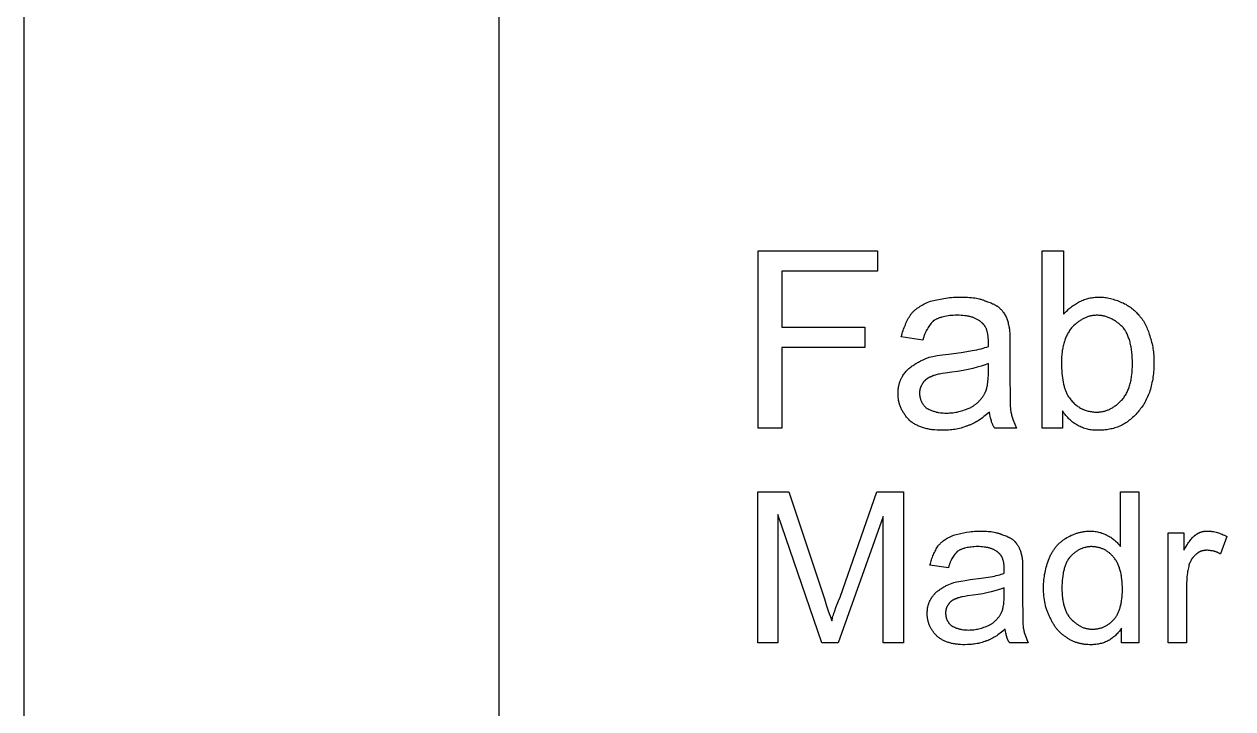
# Model space of a CAD drawing. Header units: millimetres. Extents: x 6840 to 12281, y 13072 to 17462.
# Drawn here: x 7054.3 to 7189.7, y 15286.1 to 15362.8 of the extents above; entities that cross this region are included whole.
import ezdxf

# ---------------------------------------------------------------- set-up
doc = ezdxf.new("R2010")
doc.units = ezdxf.units.MM
doc.header["$LTSCALE"] = 100
doc.header["$MEASUREMENT"] = 0
for name, color, linetype in [('CUT', 3, 'Continuous'), ('Default', 7, 'Continuous'), ('text', 1, 'Continuous')]:
    doc.layers.add(name, color=color, linetype=linetype)

msp = doc.modelspace()

# ---------------------------------------------------------------- linework, layer by layer
at = {"layer": 'CUT'}
msp.add_lwpolyline([(7107.49, 16314.99), (8601.49, 16314.99), (8601.49, 15220.99), (7107.49, 15220.99), (7107.49, 16314.99)], dxfattribs=at)
at = {"layer": 'Default'}
msp.add_lwpolyline([(7054.25, 16359.48), (9494.25, 16359.48), (9494.25, 15139.48), (7054.25, 15139.48), (7054.25, 16359.48)], dxfattribs=at)
at = {"layer": 'text'}
for points in [[(7136.52, 15317.52), (7136.52, 15337.4), (7149.89, 15337.4), (7149.89, 15335.11), (7139.17, 15335.11), (7139.17, 15328.84), (7148.45, 15328.84), (7148.45, 15326.55), (7139.17, 15326.55), (7139.17, 15317.52), (7136.52, 15317.52)], [(7170.62, 15317.52), (7168.33, 15317.52), (7168.33, 15337.4), (7170.74, 15337.4), (7170.74, 15330.29), (7170.84, 15330.4), (7170.94, 15330.51), (7171.05, 15330.62), (7171.16, 15330.72), (7171.26, 15330.82), (7171.37, 15330.92), (7171.48, 15331.01), (7171.6, 15331.1), (7171.71, 15331.19), (7171.82, 15331.27), (7171.94, 15331.35), (7172.06, 15331.43), (7172.18, 15331.5), (7172.3, 15331.57), (7172.42, 15331.64), (7172.54, 15331.71), (7172.67, 15331.77), (7172.8, 15331.82), (7172.92, 15331.88), (7173.05, 15331.93), (7173.18, 15331.97), (7173.32, 15332.01), (7173.45, 15332.05), (7173.58, 15332.09), (7173.72, 15332.12), (7173.86, 15332.14), (7174, 15332.17), (7174.14, 15332.18), (7174.28, 15332.2), (7174.42, 15332.21), (7174.57, 15332.22), (7174.71, 15332.22), (7174.79, 15332.22), (7174.87, 15332.21), (7175.03, 15332.21), (7175.19, 15332.19), (7175.35, 15332.17), (7175.5, 15332.15), (7175.66, 15332.12), (7175.82, 15332.09), (7175.98, 15332.05), (7176.14, 15332.01), (7176.29, 15331.96), (7176.45, 15331.92), (7176.61, 15331.86), (7176.77, 15331.81), (7176.93, 15331.74), (7177.24, 15331.62), (7177.4, 15331.55), (7177.55, 15331.47), (7177.69, 15331.4), (7177.83, 15331.32), (7177.97, 15331.24), (7178.1, 15331.16), (7178.22, 15331.07), (7178.34, 15330.98), (7178.46, 15330.89), (7178.57, 15330.8), (7178.68, 15330.7), (7178.79, 15330.6), (7178.89, 15330.5), (7178.98, 15330.39), (7179.08, 15330.28), (7179.17, 15330.17), (7179.23, 15330.11), (7179.28, 15330.05), (7179.33, 15329.99), (7179.39, 15329.93), (7179.44, 15329.87), (7179.49, 15329.81), (7179.53, 15329.74), (7179.58, 15329.68), (7179.63, 15329.61), (7179.67, 15329.54), (7179.71, 15329.47), (7179.75, 15329.4), (7179.83, 15329.26), (7179.91, 15329.12), (7179.98, 15328.97), (7180.05, 15328.82), (7180.11, 15328.66), (7180.17, 15328.51), (7180.23, 15328.35), (7180.28, 15328.2), (7180.33, 15328.04), (7180.38, 15327.88), (7180.44, 15327.7), (7180.5, 15327.52), (7180.55, 15327.34), (7180.6, 15327.16), (7180.65, 15326.98), (7180.69, 15326.8), (7180.72, 15326.62), (7180.75, 15326.43), (7180.78, 15326.25), (7180.8, 15326.07), (7180.82, 15325.89), (7180.83, 15325.71), (7180.84, 15325.53), (7180.85, 15325.35), (7180.86, 15324.99), (7180.85, 15324.52), (7180.83, 15324.07), (7180.81, 15323.85), (7180.79, 15323.64), (7180.77, 15323.43), (7180.75, 15323.22), (7180.72, 15323.02), (7180.68, 15322.82), (7180.64, 15322.63), (7180.6, 15322.43), (7180.56, 15322.25), (7180.51, 15322.06), (7180.46, 15321.88), (7180.41, 15321.71), (7180.35, 15321.53), (7180.29, 15321.36), (7180.22, 15321.2), (7180.15, 15321.03), (7180.08, 15320.87), (7180, 15320.72), (7179.92, 15320.56), (7179.84, 15320.41), (7179.76, 15320.27), (7179.67, 15320.12), (7179.57, 15319.98), (7179.47, 15319.85), (7179.37, 15319.71), (7179.27, 15319.58), (7179.16, 15319.45), (7179.05, 15319.33), (7178.94, 15319.19), (7178.82, 15319.06), (7178.71, 15318.94), (7178.59, 15318.82), (7178.47, 15318.71), (7178.35, 15318.6), (7178.22, 15318.5), (7178.1, 15318.4), (7177.97, 15318.3), (7177.85, 15318.21), (7177.72, 15318.12), (7177.59, 15318.04), (7177.46, 15317.97), (7177.32, 15317.89), (7177.19, 15317.82), (7177.05, 15317.76), (7176.91, 15317.7), (7176.77, 15317.64), (7176.62, 15317.59), (7176.48, 15317.54), (7176.33, 15317.5), (7176.19, 15317.46), (7176.03, 15317.43), (7175.88, 15317.39), (7175.73, 15317.37), (7175.57, 15317.34), (7175.41, 15317.32), (7175.25, 15317.31), (7175.09, 15317.29), (7174.93, 15317.28), (7174.76, 15317.28), (7174.59, 15317.28), (7174.44, 15317.28), (7174.28, 15317.29), (7174.13, 15317.3), (7173.98, 15317.31), (7173.83, 15317.33), (7173.68, 15317.35), (7173.54, 15317.38), (7173.4, 15317.41), (7173.26, 15317.45), (7173.12, 15317.49), (7172.98, 15317.53), (7172.85, 15317.58), (7172.72, 15317.64), (7172.59, 15317.69), (7172.46, 15317.75), (7172.33, 15317.82), (7172.21, 15317.89), (7172.09, 15317.96), (7171.97, 15318.04), (7171.85, 15318.12), (7171.74, 15318.21), (7171.63, 15318.3), (7171.52, 15318.4), (7171.41, 15318.5), (7171.3, 15318.6), (7171.2, 15318.71), (7171.1, 15318.82), (7171, 15318.94), (7170.9, 15319.06), (7170.8, 15319.18), (7170.71, 15319.31), (7170.62, 15319.45), (7170.62, 15317.52)], [(7162.42, 15319.33), (7162.11, 15319.06), (7161.79, 15318.81), (7161.63, 15318.69), (7161.48, 15318.58), (7161.32, 15318.47), (7161.16, 15318.36), (7161, 15318.26), (7160.84, 15318.17), (7160.68, 15318.08), (7160.53, 15318), (7160.45, 15317.97), (7160.37, 15317.93), (7160.29, 15317.9), (7160.21, 15317.87), (7160.13, 15317.84), (7160.05, 15317.81), (7159.97, 15317.78), (7159.89, 15317.76), (7159.81, 15317.73), (7159.73, 15317.69), (7159.57, 15317.64), (7159.41, 15317.58), (7159.24, 15317.53), (7159.07, 15317.49), (7158.9, 15317.45), (7158.73, 15317.41), (7158.55, 15317.38), (7158.38, 15317.36), (7158.2, 15317.34), (7158.02, 15317.32), (7157.84, 15317.3), (7157.66, 15317.29), (7157.48, 15317.28), (7157.12, 15317.28), (7156.83, 15317.28), (7156.55, 15317.29), (7156.28, 15317.32), (7156.15, 15317.33), (7156.02, 15317.35), (7155.89, 15317.36), (7155.76, 15317.38), (7155.64, 15317.41), (7155.51, 15317.43), (7155.39, 15317.46), (7155.28, 15317.49), (7155.16, 15317.52), (7155.04, 15317.55), (7154.93, 15317.58), (7154.82, 15317.62), (7154.72, 15317.66), (7154.61, 15317.7), (7154.51, 15317.74), (7154.41, 15317.79), (7154.31, 15317.84), (7154.21, 15317.89), (7154.11, 15317.94), (7154.02, 15317.99), (7153.93, 15318.05), (7153.84, 15318.11), (7153.76, 15318.17), (7153.67, 15318.23), (7153.59, 15318.3), (7153.51, 15318.36), (7153.43, 15318.44), (7153.35, 15318.52), (7153.28, 15318.6), (7153.21, 15318.68), (7153.14, 15318.77), (7153.07, 15318.85), (7153.01, 15318.93), (7152.95, 15319.02), (7152.89, 15319.11), (7152.83, 15319.19), (7152.77, 15319.28), (7152.72, 15319.37), (7152.67, 15319.46), (7152.62, 15319.55), (7152.57, 15319.64), (7152.53, 15319.73), (7152.49, 15319.83), (7152.45, 15319.92), (7152.41, 15320.02), (7152.38, 15320.11), (7152.35, 15320.21), (7152.32, 15320.31), (7152.3, 15320.41), (7152.27, 15320.51), (7152.25, 15320.62), (7152.23, 15320.72), (7152.22, 15320.83), (7152.21, 15320.93), (7152.2, 15321.04), (7152.19, 15321.15), (7152.18, 15321.26), (7152.18, 15321.37), (7152.18, 15321.51), (7152.19, 15321.64), (7152.2, 15321.77), (7152.21, 15321.9), (7152.22, 15322.02), (7152.24, 15322.14), (7152.26, 15322.26), (7152.28, 15322.32), (7152.29, 15322.38), (7152.3, 15322.44), (7152.32, 15322.5), (7152.34, 15322.56), (7152.35, 15322.62), (7152.37, 15322.68), (7152.39, 15322.73), (7152.41, 15322.79), (7152.44, 15322.85), (7152.46, 15322.91), (7152.49, 15322.96), (7152.51, 15323.02), (7152.54, 15323.08), (7152.57, 15323.13), (7152.6, 15323.19), (7152.63, 15323.25), (7152.67, 15323.3), (7152.73, 15323.41), (7152.8, 15323.52), (7152.87, 15323.62), (7152.94, 15323.71), (7153.01, 15323.8), (7153.08, 15323.89), (7153.12, 15323.93), (7153.16, 15323.97), (7153.2, 15324.02), (7153.24, 15324.05), (7153.28, 15324.09), (7153.32, 15324.13), (7153.36, 15324.17), (7153.4, 15324.21), (7153.49, 15324.28), (7153.58, 15324.35), (7153.68, 15324.42), (7153.78, 15324.49), (7153.88, 15324.56), (7153.99, 15324.63), (7154.08, 15324.69), (7154.18, 15324.76), (7154.27, 15324.82), (7154.37, 15324.88), (7154.47, 15324.93), (7154.58, 15324.99), (7154.68, 15325.04), (7154.79, 15325.09), (7155.01, 15325.19), (7155.23, 15325.29), (7155.68, 15325.47), (7155.87, 15325.52), (7156.08, 15325.56), (7156.58, 15325.65), (7157.17, 15325.74), (7157.85, 15325.83), (7159.27, 15326.01), (7159.9, 15326.11), (7160.48, 15326.21), (7161.01, 15326.31), (7161.26, 15326.37), (7161.49, 15326.43), (7161.71, 15326.48), (7161.92, 15326.55), (7162.12, 15326.61), (7162.3, 15326.68), (7162.3, 15327.28), (7162.3, 15327.46), (7162.29, 15327.63), (7162.29, 15327.71), (7162.28, 15327.79), (7162.27, 15327.87), (7162.26, 15327.95), (7162.25, 15328.03), (7162.23, 15328.11), (7162.22, 15328.18), (7162.2, 15328.25), (7162.18, 15328.33), (7162.17, 15328.39), (7162.15, 15328.46), (7162.12, 15328.53), (7162.1, 15328.59), (7162.08, 15328.65), (7162.05, 15328.71), (7162.02, 15328.77), (7161.99, 15328.83), (7161.96, 15328.88), (7161.95, 15328.91), (7161.93, 15328.94), (7161.91, 15328.96), (7161.9, 15328.99), (7161.88, 15329.01), (7161.86, 15329.04), (7161.84, 15329.06), (7161.83, 15329.09), (7161.81, 15329.11), (7161.79, 15329.13), (7161.77, 15329.15), (7161.75, 15329.17), (7161.73, 15329.19), (7161.71, 15329.21), (7161.69, 15329.23), (7161.67, 15329.25), (7161.65, 15329.27), (7161.63, 15329.29), (7161.6, 15329.31), (7161.58, 15329.33), (7161.55, 15329.35), (7161.52, 15329.38), (7161.49, 15329.41), (7161.46, 15329.43), (7161.43, 15329.46), (7161.4, 15329.49), (7161.37, 15329.51), (7161.34, 15329.54), (7161.27, 15329.58), (7161.2, 15329.63), (7161.14, 15329.67), (7161.06, 15329.71), (7160.99, 15329.75), (7160.91, 15329.79), (7160.84, 15329.82), (7160.76, 15329.86), (7160.68, 15329.89), (7160.59, 15329.92), (7160.51, 15329.95), (7160.42, 15329.97), (7160.33, 15330), (7160.24, 15330.02), (7160.15, 15330.04), (7160.06, 15330.06), (7159.96, 15330.08), (7159.87, 15330.1), (7159.77, 15330.11), (7159.67, 15330.12), (7159.46, 15330.14), (7159.25, 15330.16), (7159.03, 15330.17), (7158.81, 15330.17), (7158.59, 15330.17), (7158.37, 15330.16), (7158.17, 15330.14), (7157.97, 15330.13), (7157.78, 15330.1), (7157.6, 15330.07), (7157.43, 15330.04), (7157.26, 15330), (7157.1, 15329.96), (7157.02, 15329.94), (7156.95, 15329.92), (7156.87, 15329.89), (7156.8, 15329.87), (7156.73, 15329.84), (7156.66, 15329.81), (7156.59, 15329.79), (7156.52, 15329.76), (7156.46, 15329.73), (7156.4, 15329.7), (7156.34, 15329.67), (7156.28, 15329.63), (7156.22, 15329.6), (7156.16, 15329.57), (7156.07, 15329.47), (7155.98, 15329.37), (7155.89, 15329.27), (7155.8, 15329.16), (7155.71, 15329.04), (7155.63, 15328.92), (7155.55, 15328.8), (7155.47, 15328.66), (7155.39, 15328.53), (7155.31, 15328.38), (7155.24, 15328.23), (7155.21, 15328.15), (7155.18, 15328.08), (7155.14, 15328), (7155.11, 15327.92), (7155.08, 15327.83), (7155.06, 15327.75), (7155.03, 15327.66), (7155, 15327.58), (7154.98, 15327.49), (7154.95, 15327.4), (7152.54, 15327.76), (7152.59, 15327.94), (7152.64, 15328.12), (7152.69, 15328.29), (7152.75, 15328.46), (7152.81, 15328.63), (7152.87, 15328.79), (7152.93, 15328.96), (7153, 15329.12), (7153.07, 15329.27), (7153.14, 15329.43), (7153.21, 15329.58), (7153.29, 15329.73), (7153.37, 15329.87), (7153.45, 15330.01), (7153.54, 15330.15), (7153.63, 15330.29), (7153.68, 15330.35), (7153.72, 15330.4), (7153.77, 15330.46), (7153.82, 15330.51), (7153.87, 15330.56), (7153.93, 15330.62), (7153.98, 15330.67), (7154.04, 15330.72), (7154.09, 15330.77), (7154.15, 15330.82), (7154.21, 15330.87), (7154.27, 15330.92), (7154.34, 15330.96), (7154.4, 15331.01), (7154.53, 15331.1), (7154.67, 15331.19), (7154.82, 15331.28), (7154.96, 15331.36), (7155.12, 15331.44), (7155.28, 15331.52), (7155.45, 15331.59), (7155.62, 15331.67), (7155.8, 15331.74), (7156.54, 15331.91), (7156.93, 15331.99), (7157.33, 15332.07), (7157.75, 15332.13), (7157.96, 15332.15), (7158.17, 15332.18), (7158.39, 15332.19), (7158.6, 15332.21), (7158.83, 15332.21), (7159.05, 15332.22), (7159.53, 15332.21), (7159.98, 15332.19), (7160.19, 15332.18), (7160.4, 15332.16), (7160.59, 15332.14), (7160.78, 15332.11), (7160.97, 15332.08), (7161.14, 15332.05), (7161.31, 15332.01), (7161.39, 15331.99), (7161.47, 15331.96), (7161.55, 15331.94), (7161.63, 15331.91), (7161.71, 15331.89), (7161.78, 15331.86), (7161.85, 15331.83), (7161.92, 15331.8), (7161.99, 15331.77), (7162.06, 15331.74), (7162.22, 15331.69), (7162.37, 15331.64), (7162.51, 15331.59), (7162.65, 15331.53), (7162.78, 15331.47), (7162.85, 15331.44), (7162.91, 15331.41), (7162.97, 15331.38), (7163.03, 15331.35), (7163.09, 15331.32), (7163.15, 15331.28), (7163.2, 15331.25), (7163.26, 15331.21), (7163.31, 15331.18), (7163.36, 15331.14), (7163.41, 15331.11), (7163.46, 15331.07), (7163.51, 15331.03), (7163.55, 15330.99), (7163.6, 15330.95), (7163.64, 15330.91), (7163.68, 15330.87), (7163.72, 15330.83), (7163.76, 15330.78), (7163.8, 15330.74), (7163.84, 15330.7), (7163.87, 15330.65), (7163.94, 15330.56), (7164, 15330.47), (7164.06, 15330.38), (7164.12, 15330.29), (7164.17, 15330.19), (7164.23, 15330.1), (7164.28, 15330), (7164.32, 15329.9), (7164.37, 15329.8), (7164.41, 15329.69), (7164.44, 15329.58), (7164.48, 15329.47), (7164.51, 15329.35), (7164.54, 15329.22), (7164.57, 15329.1), (7164.59, 15328.96), (7164.6, 15328.95), (7164.6, 15328.93), (7164.61, 15328.89), (7164.62, 15328.85), (7164.63, 15328.81), (7164.64, 15328.77), (7164.65, 15328.72), (7164.66, 15328.63), (7164.67, 15328.52), (7164.68, 15328.41), (7164.7, 15328.15), (7164.71, 15327.54), (7164.71, 15326.8), (7164.71, 15323.54), (7164.73, 15320.85), (7164.74, 15320.35), (7164.76, 15319.93), (7164.78, 15319.75), (7164.79, 15319.59), (7164.8, 15319.52), (7164.81, 15319.45), (7164.82, 15319.38), (7164.83, 15319.33), (7164.86, 15319.21), (7164.88, 15319.1), (7164.91, 15318.99), (7164.95, 15318.87), (7165.01, 15318.65), (7165.09, 15318.42), (7165.26, 15317.97), (7165.44, 15317.52), (7163.03, 15317.52), (7162.99, 15317.56), (7162.96, 15317.61), (7162.93, 15317.66), (7162.9, 15317.71), (7162.87, 15317.75), (7162.85, 15317.8), (7162.82, 15317.85), (7162.8, 15317.9), (7162.77, 15317.95), (7162.75, 15318.01), (7162.73, 15318.06), (7162.71, 15318.11), (7162.69, 15318.17), (7162.67, 15318.22), (7162.64, 15318.33), (7162.6, 15318.45), (7162.57, 15318.56), (7162.54, 15318.68), (7162.52, 15318.81), (7162.47, 15319.06), (7162.42, 15319.33)], [(7170.5, 15324.87), (7170.5, 15324.56), (7170.51, 15324.26), (7170.52, 15323.97), (7170.54, 15323.69), (7170.57, 15323.42), (7170.6, 15323.17), (7170.64, 15322.92), (7170.68, 15322.68), (7170.73, 15322.46), (7170.78, 15322.24), (7170.81, 15322.14), (7170.84, 15322.03), (7170.87, 15321.93), (7170.9, 15321.84), (7170.94, 15321.74), (7170.97, 15321.65), (7171.01, 15321.56), (7171.05, 15321.47), (7171.09, 15321.38), (7171.13, 15321.3), (7171.18, 15321.21), (7171.22, 15321.13), (7171.3, 15321.02), (7171.38, 15320.91), (7171.46, 15320.81), (7171.54, 15320.71), (7171.63, 15320.61), (7171.71, 15320.52), (7171.79, 15320.43), (7171.88, 15320.34), (7171.97, 15320.26), (7172.06, 15320.18), (7172.15, 15320.1), (7172.24, 15320.03), (7172.33, 15319.96), (7172.43, 15319.9), (7172.52, 15319.84), (7172.62, 15319.78), (7172.72, 15319.72), (7172.77, 15319.7), (7172.82, 15319.67), (7172.87, 15319.65), (7172.92, 15319.62), (7172.98, 15319.6), (7173.03, 15319.58), (7173.08, 15319.56), (7173.14, 15319.54), (7173.25, 15319.5), (7173.36, 15319.47), (7173.47, 15319.44), (7173.59, 15319.41), (7173.71, 15319.39), (7173.83, 15319.37), (7173.95, 15319.35), (7174.08, 15319.34), (7174.21, 15319.33), (7174.34, 15319.33), (7174.47, 15319.33), (7174.57, 15319.33), (7174.67, 15319.33), (7174.77, 15319.34), (7174.87, 15319.35), (7174.96, 15319.36), (7175.06, 15319.38), (7175.15, 15319.39), (7175.24, 15319.41), (7175.34, 15319.44), (7175.43, 15319.46), (7175.52, 15319.49), (7175.6, 15319.52), (7175.69, 15319.56), (7175.78, 15319.59), (7175.86, 15319.63), (7175.95, 15319.67), (7176.03, 15319.72), (7176.12, 15319.76), (7176.2, 15319.81), (7176.28, 15319.86), (7176.36, 15319.91), (7176.45, 15319.97), (7176.53, 15320.03), (7176.61, 15320.09), (7176.69, 15320.15), (7176.77, 15320.22), (7176.85, 15320.28), (7176.93, 15320.35), (7177.09, 15320.5), (7177.24, 15320.65), (7177.32, 15320.74), (7177.4, 15320.84), (7177.47, 15320.93), (7177.54, 15321.03), (7177.6, 15321.13), (7177.67, 15321.23), (7177.73, 15321.34), (7177.79, 15321.44), (7177.84, 15321.55), (7177.9, 15321.66), (7177.95, 15321.78), (7178, 15321.89), (7178.04, 15322.01), (7178.08, 15322.13), (7178.12, 15322.26), (7178.16, 15322.38), (7178.2, 15322.51), (7178.23, 15322.64), (7178.26, 15322.78), (7178.29, 15322.91), (7178.32, 15323.05), (7178.34, 15323.19), (7178.36, 15323.33), (7178.38, 15323.48), (7178.41, 15323.78), (7178.43, 15324.09), (7178.44, 15324.41), (7178.45, 15324.75), (7178.44, 15325.08), (7178.43, 15325.41), (7178.41, 15325.72), (7178.38, 15326.03), (7178.34, 15326.33), (7178.3, 15326.62), (7178.27, 15326.76), (7178.24, 15326.89), (7178.21, 15327.03), (7178.18, 15327.16), (7178.14, 15327.29), (7178.11, 15327.41), (7178.07, 15327.53), (7178.02, 15327.65), (7177.98, 15327.77), (7177.94, 15327.88), (7177.89, 15327.99), (7177.84, 15328.1), (7177.79, 15328.21), (7177.73, 15328.31), (7177.68, 15328.41), (7177.62, 15328.5), (7177.56, 15328.59), (7177.5, 15328.68), (7177.46, 15328.72), (7177.43, 15328.76), (7177.4, 15328.8), (7177.36, 15328.84), (7177.28, 15328.92), (7177.2, 15329), (7177.12, 15329.07), (7177.04, 15329.14), (7176.96, 15329.21), (7176.88, 15329.28), (7176.79, 15329.34), (7176.71, 15329.41), (7176.62, 15329.47), (7176.54, 15329.53), (7176.45, 15329.58), (7176.36, 15329.63), (7176.28, 15329.68), (7176.19, 15329.73), (7176.1, 15329.78), (7176.01, 15329.82), (7175.92, 15329.86), (7175.83, 15329.9), (7175.73, 15329.94), (7175.64, 15329.97), (7175.55, 15330), (7175.45, 15330.03), (7175.36, 15330.06), (7175.26, 15330.08), (7175.17, 15330.1), (7175.07, 15330.12), (7174.97, 15330.13), (7174.87, 15330.15), (7174.77, 15330.16), (7174.67, 15330.16), (7174.57, 15330.17), (7174.47, 15330.17), (7174.37, 15330.17), (7174.27, 15330.16), (7174.17, 15330.16), (7174.08, 15330.15), (7173.98, 15330.13), (7173.89, 15330.12), (7173.79, 15330.1), (7173.7, 15330.08), (7173.61, 15330.06), (7173.52, 15330.03), (7173.43, 15330), (7173.34, 15329.97), (7173.25, 15329.94), (7173.17, 15329.9), (7173.08, 15329.86), (7173, 15329.82), (7172.91, 15329.78), (7172.83, 15329.73), (7172.75, 15329.68), (7172.66, 15329.63), (7172.58, 15329.58), (7172.5, 15329.53), (7172.42, 15329.47), (7172.34, 15329.41), (7172.26, 15329.34), (7172.18, 15329.28), (7172.1, 15329.21), (7172.02, 15329.14), (7171.86, 15329), (7171.7, 15328.84), (7171.62, 15328.75), (7171.55, 15328.66), (7171.48, 15328.56), (7171.41, 15328.47), (7171.34, 15328.37), (7171.28, 15328.26), (7171.22, 15328.16), (7171.16, 15328.05), (7171.1, 15327.95), (7171.05, 15327.83), (7171, 15327.72), (7170.95, 15327.61), (7170.9, 15327.49), (7170.86, 15327.37), (7170.82, 15327.25), (7170.78, 15327.13), (7170.75, 15327), (7170.71, 15326.87), (7170.68, 15326.74), (7170.66, 15326.61), (7170.63, 15326.48), (7170.61, 15326.34), (7170.59, 15326.21), (7170.57, 15326.07), (7170.54, 15325.78), (7170.51, 15325.48), (7170.5, 15325.18), (7170.5, 15324.87)], [(7162.3, 15324.75), (7161.93, 15324.61), (7161.51, 15324.48), (7161.06, 15324.35), (7160.57, 15324.22), (7160.04, 15324.1), (7159.47, 15323.99), (7158.86, 15323.88), (7158.21, 15323.78), (7157.46, 15323.69), (7157.13, 15323.64), (7156.84, 15323.59), (7156.7, 15323.56), (7156.57, 15323.53), (7156.44, 15323.5), (7156.33, 15323.46), (7156.22, 15323.43), (7156.16, 15323.41), (7156.11, 15323.39), (7156.06, 15323.37), (7156.01, 15323.35), (7155.96, 15323.32), (7155.92, 15323.3), (7155.88, 15323.29), (7155.85, 15323.28), (7155.82, 15323.26), (7155.78, 15323.25), (7155.75, 15323.24), (7155.72, 15323.22), (7155.68, 15323.21), (7155.65, 15323.19), (7155.62, 15323.17), (7155.58, 15323.15), (7155.55, 15323.13), (7155.52, 15323.12), (7155.49, 15323.1), (7155.45, 15323.07), (7155.42, 15323.05), (7155.39, 15323.03), (7155.36, 15323.01), (7155.33, 15322.98), (7155.3, 15322.96), (7155.27, 15322.93), (7155.24, 15322.91), (7155.21, 15322.88), (7155.18, 15322.86), (7155.16, 15322.83), (7155.13, 15322.8), (7155.1, 15322.77), (7155.08, 15322.74), (7155.05, 15322.71), (7155.03, 15322.68), (7155, 15322.65), (7154.98, 15322.61), (7154.95, 15322.58), (7154.91, 15322.51), (7154.87, 15322.44), (7154.83, 15322.38), (7154.8, 15322.31), (7154.76, 15322.24), (7154.75, 15322.21), (7154.73, 15322.17), (7154.72, 15322.14), (7154.71, 15322.1), (7154.7, 15322.07), (7154.68, 15322.04), (7154.67, 15322), (7154.66, 15321.97), (7154.65, 15321.94), (7154.64, 15321.9), (7154.64, 15321.87), (7154.63, 15321.83), (7154.62, 15321.8), (7154.62, 15321.77), (7154.61, 15321.73), (7154.61, 15321.7), (7154.6, 15321.66), (7154.6, 15321.63), (7154.6, 15321.6), (7154.59, 15321.56), (7154.59, 15321.53), (7154.59, 15321.49), (7154.59, 15321.43), (7154.6, 15321.36), (7154.6, 15321.3), (7154.6, 15321.23), (7154.61, 15321.17), (7154.62, 15321.11), (7154.63, 15321.05), (7154.64, 15320.99), (7154.65, 15320.94), (7154.66, 15320.88), (7154.68, 15320.82), (7154.69, 15320.77), (7154.71, 15320.72), (7154.73, 15320.66), (7154.75, 15320.61), (7154.77, 15320.56), (7154.8, 15320.51), (7154.82, 15320.46), (7154.85, 15320.41), (7154.88, 15320.36), (7154.9, 15320.31), (7154.93, 15320.27), (7154.97, 15320.22), (7155, 15320.17), (7155.03, 15320.13), (7155.07, 15320.08), (7155.11, 15320.03), (7155.15, 15319.99), (7155.19, 15319.94), (7155.23, 15319.9), (7155.32, 15319.81), (7155.43, 15319.74), (7155.55, 15319.68), (7155.67, 15319.62), (7155.79, 15319.56), (7155.92, 15319.51), (7156.05, 15319.46), (7156.12, 15319.44), (7156.19, 15319.41), (7156.25, 15319.39), (7156.32, 15319.37), (7156.4, 15319.35), (7156.47, 15319.33), (7156.54, 15319.32), (7156.62, 15319.3), (7156.69, 15319.29), (7156.77, 15319.27), (7156.93, 15319.25), (7157.09, 15319.23), (7157.25, 15319.22), (7157.43, 15319.21), (7157.61, 15319.21), (7157.78, 15319.21), (7157.96, 15319.22), (7158.14, 15319.23), (7158.31, 15319.25), (7158.48, 15319.27), (7158.64, 15319.3), (7158.81, 15319.33), (7158.98, 15319.37), (7159.14, 15319.41), (7159.3, 15319.46), (7159.46, 15319.51), (7159.62, 15319.56), (7159.78, 15319.62), (7159.94, 15319.68), (7160.26, 15319.81), (7160.32, 15319.84), (7160.39, 15319.88), (7160.46, 15319.92), (7160.52, 15319.95), (7160.59, 15319.99), (7160.65, 15320.04), (7160.71, 15320.08), (7160.77, 15320.12), (7160.83, 15320.17), (7160.89, 15320.21), (7160.95, 15320.26), (7161.01, 15320.31), (7161.07, 15320.36), (7161.13, 15320.41), (7161.18, 15320.46), (7161.23, 15320.52), (7161.29, 15320.57), (7161.34, 15320.63), (7161.39, 15320.68), (7161.44, 15320.74), (7161.49, 15320.8), (7161.54, 15320.86), (7161.58, 15320.92), (7161.63, 15320.98), (7161.67, 15321.04), (7161.71, 15321.1), (7161.76, 15321.17), (7161.8, 15321.23), (7161.83, 15321.29), (7161.87, 15321.36), (7161.91, 15321.43), (7161.94, 15321.49), (7161.96, 15321.54), (7161.99, 15321.59), (7162.01, 15321.64), (7162.03, 15321.69), (7162.05, 15321.75), (7162.07, 15321.8), (7162.08, 15321.86), (7162.1, 15321.92), (7162.12, 15321.98), (7162.13, 15322.05), (7162.16, 15322.18), (7162.19, 15322.32), (7162.21, 15322.47), (7162.23, 15322.63), (7162.25, 15322.79), (7162.27, 15322.96), (7162.28, 15323.14), (7162.3, 15323.51), (7162.3, 15323.9), (7162.3, 15324.75)], [(7136.46, 15293.46), (7136.46, 15310.4), (7139.95, 15310.4), (7143.95, 15298.39), (7144.18, 15297.6), (7144.4, 15296.92), (7144.6, 15296.36), (7144.78, 15295.92), (7144.8, 15296.04), (7144.82, 15296.17), (7144.85, 15296.3), (7144.89, 15296.44), (7144.93, 15296.59), (7144.98, 15296.74), (7145.08, 15297.06), (7145.21, 15297.41), (7145.35, 15297.78), (7145.52, 15298.18), (7145.7, 15298.59), (7149.81, 15310.4), (7152.78, 15310.4), (7152.78, 15293.46), (7150.53, 15293.46), (7150.53, 15307.63), (7145.49, 15293.46), (7143.65, 15293.46), (7138.72, 15307.83), (7138.72, 15293.46), (7136.46, 15293.46)], [(7177.22, 15293.46), (7177.22, 15295.1), (7177.14, 15294.99), (7177.06, 15294.88), (7176.98, 15294.77), (7176.9, 15294.67), (7176.81, 15294.57), (7176.73, 15294.47), (7176.64, 15294.38), (7176.55, 15294.29), (7176.46, 15294.21), (7176.36, 15294.12), (7176.27, 15294.05), (7176.17, 15293.97), (7176.07, 15293.9), (7175.97, 15293.84), (7175.86, 15293.77), (7175.76, 15293.71), (7175.65, 15293.66), (7175.54, 15293.6), (7175.43, 15293.56), (7175.32, 15293.51), (7175.21, 15293.47), (7175.09, 15293.43), (7174.97, 15293.4), (7174.85, 15293.37), (7174.73, 15293.34), (7174.61, 15293.32), (7174.49, 15293.3), (7174.36, 15293.28), (7174.23, 15293.27), (7174.1, 15293.26), (7173.97, 15293.25), (7173.83, 15293.25), (7173.64, 15293.25), (7173.45, 15293.26), (7173.27, 15293.27), (7173.08, 15293.29), (7172.99, 15293.3), (7172.9, 15293.32), (7172.81, 15293.33), (7172.72, 15293.35), (7172.63, 15293.37), (7172.55, 15293.39), (7172.46, 15293.41), (7172.37, 15293.43), (7172.28, 15293.46), (7172.2, 15293.48), (7172.11, 15293.51), (7172.03, 15293.54), (7171.95, 15293.57), (7171.86, 15293.61), (7171.78, 15293.65), (7171.7, 15293.68), (7171.62, 15293.73), (7171.53, 15293.77), (7171.45, 15293.81), (7171.37, 15293.86), (7171.3, 15293.91), (7171.22, 15293.96), (7171.14, 15294.02), (7171.06, 15294.07), (7170.99, 15294.12), (7170.91, 15294.17), (7170.84, 15294.22), (7170.76, 15294.27), (7170.69, 15294.33), (7170.62, 15294.38), (7170.55, 15294.44), (7170.48, 15294.5), (7170.42, 15294.56), (7170.35, 15294.62), (7170.29, 15294.68), (7170.22, 15294.74), (7170.16, 15294.81), (7170.1, 15294.87), (7170.04, 15294.94), (7169.98, 15295.01), (7169.93, 15295.08), (7169.87, 15295.15), (7169.82, 15295.23), (7169.76, 15295.3), (7169.71, 15295.38), (7169.66, 15295.46), (7169.61, 15295.54), (7169.56, 15295.62), (7169.51, 15295.7), (7169.47, 15295.79), (7169.42, 15295.87), (7169.38, 15295.96), (7169.33, 15296.05), (7169.29, 15296.14), (7169.25, 15296.24), (7169.21, 15296.33), (7169.17, 15296.42), (7169.12, 15296.51), (7169.08, 15296.6), (7169.04, 15296.69), (7168.99, 15296.78), (7168.96, 15296.87), (7168.92, 15296.97), (7168.88, 15297.06), (7168.85, 15297.16), (7168.82, 15297.25), (7168.79, 15297.35), (7168.76, 15297.45), (7168.71, 15297.65), (7168.66, 15297.86), (7168.62, 15298.07), (7168.59, 15298.28), (7168.56, 15298.5), (7168.53, 15298.71), (7168.52, 15298.94), (7168.5, 15299.16), (7168.5, 15299.39), (7168.49, 15299.62), (7168.5, 15299.85), (7168.5, 15300.07), (7168.52, 15300.29), (7168.53, 15300.51), (7168.55, 15300.72), (7168.58, 15300.93), (7168.61, 15301.13), (7168.65, 15301.34), (7168.69, 15301.54), (7168.74, 15301.74), (7168.79, 15301.93), (7168.84, 15302.13), (7168.9, 15302.32), (7168.97, 15302.52), (7169.04, 15302.71), (7169.11, 15302.9), (7169.15, 15303), (7169.19, 15303.09), (7169.23, 15303.18), (7169.27, 15303.27), (7169.32, 15303.36), (7169.36, 15303.45), (7169.41, 15303.53), (7169.46, 15303.62), (7169.51, 15303.7), (7169.56, 15303.78), (7169.61, 15303.86), (7169.66, 15303.93), (7169.71, 15304.01), (7169.77, 15304.08), (7169.82, 15304.15), (7169.88, 15304.23), (7169.94, 15304.29), (7170, 15304.36), (7170.06, 15304.43), (7170.12, 15304.49), (7170.18, 15304.56), (7170.25, 15304.62), (7170.31, 15304.68), (7170.38, 15304.74), (7170.45, 15304.79), (7170.52, 15304.85), (7170.59, 15304.91), (7170.66, 15304.96), (7170.73, 15305.01), (7170.81, 15305.06), (7170.88, 15305.11), (7170.96, 15305.16), (7171.11, 15305.26), (7171.27, 15305.34), (7171.43, 15305.43), (7171.59, 15305.51), (7171.76, 15305.58), (7171.93, 15305.65), (7172.1, 15305.71), (7172.18, 15305.74), (7172.27, 15305.77), (7172.36, 15305.79), (7172.44, 15305.82), (7172.53, 15305.84), (7172.62, 15305.86), (7172.71, 15305.88), (7172.8, 15305.9), (7172.89, 15305.91), (7172.98, 15305.93), (7173.07, 15305.94), (7173.16, 15305.95), (7173.26, 15305.96), (7173.35, 15305.97), (7173.45, 15305.98), (7173.54, 15305.98), (7173.64, 15305.98), (7173.73, 15305.98), (7173.8, 15305.98), (7173.87, 15305.98), (7174, 15305.97), (7174.13, 15305.96), (7174.27, 15305.95), (7174.4, 15305.93), (7174.53, 15305.9), (7174.66, 15305.87), (7174.78, 15305.84), (7174.91, 15305.81), (7175.03, 15305.77), (7175.15, 15305.73), (7175.26, 15305.68), (7175.37, 15305.63), (7175.43, 15305.61), (7175.48, 15305.58), (7175.53, 15305.55), (7175.58, 15305.53), (7175.63, 15305.5), (7175.68, 15305.47), (7175.8, 15305.41), (7175.9, 15305.35), (7176.01, 15305.29), (7176.11, 15305.22), (7176.21, 15305.15), (7176.3, 15305.08), (7176.39, 15305.01), (7176.48, 15304.93), (7176.56, 15304.85), (7176.65, 15304.77), (7176.73, 15304.69), (7176.81, 15304.6), (7176.89, 15304.52), (7176.97, 15304.43), (7177.12, 15304.24), (7177.12, 15310.4), (7179.17, 15310.4), (7179.17, 15293.46), (7177.22, 15293.46)], [(7164.18, 15295), (7163.91, 15294.77), (7163.64, 15294.56), (7163.51, 15294.46), (7163.37, 15294.36), (7163.24, 15294.26), (7163.1, 15294.18), (7162.97, 15294.09), (7162.83, 15294.01), (7162.7, 15293.94), (7162.56, 15293.87), (7162.5, 15293.84), (7162.43, 15293.81), (7162.36, 15293.78), (7162.3, 15293.75), (7162.23, 15293.73), (7162.16, 15293.7), (7162.09, 15293.68), (7162.03, 15293.66), (7161.96, 15293.63), (7161.89, 15293.61), (7161.75, 15293.56), (7161.61, 15293.51), (7161.47, 15293.47), (7161.32, 15293.43), (7161.18, 15293.4), (7161.03, 15293.37), (7160.88, 15293.34), (7160.73, 15293.32), (7160.58, 15293.3), (7160.43, 15293.28), (7160.28, 15293.27), (7160.13, 15293.26), (7159.97, 15293.26), (7159.66, 15293.25), (7159.42, 15293.25), (7159.18, 15293.27), (7158.95, 15293.28), (7158.83, 15293.3), (7158.72, 15293.31), (7158.61, 15293.32), (7158.5, 15293.34), (7158.4, 15293.36), (7158.29, 15293.38), (7158.19, 15293.4), (7158.09, 15293.43), (7157.99, 15293.45), (7157.89, 15293.48), (7157.8, 15293.51), (7157.7, 15293.54), (7157.61, 15293.58), (7157.52, 15293.61), (7157.43, 15293.65), (7157.35, 15293.69), (7157.26, 15293.73), (7157.18, 15293.77), (7157.1, 15293.82), (7157.02, 15293.86), (7156.94, 15293.91), (7156.87, 15293.96), (7156.79, 15294.01), (7156.72, 15294.06), (7156.65, 15294.12), (7156.58, 15294.18), (7156.52, 15294.24), (7156.45, 15294.31), (7156.39, 15294.38), (7156.33, 15294.45), (7156.27, 15294.52), (7156.21, 15294.59), (7156.16, 15294.66), (7156.1, 15294.74), (7156.05, 15294.81), (7156, 15294.88), (7155.96, 15294.96), (7155.91, 15295.03), (7155.87, 15295.11), (7155.83, 15295.19), (7155.79, 15295.26), (7155.75, 15295.34), (7155.71, 15295.42), (7155.68, 15295.5), (7155.65, 15295.59), (7155.62, 15295.67), (7155.6, 15295.75), (7155.57, 15295.84), (7155.55, 15295.92), (7155.53, 15296.01), (7155.51, 15296.1), (7155.5, 15296.19), (7155.48, 15296.28), (7155.47, 15296.37), (7155.46, 15296.46), (7155.46, 15296.55), (7155.46, 15296.65), (7155.45, 15296.74), (7155.46, 15296.86), (7155.46, 15296.97), (7155.47, 15297.08), (7155.48, 15297.19), (7155.49, 15297.29), (7155.5, 15297.4), (7155.52, 15297.5), (7155.53, 15297.55), (7155.54, 15297.6), (7155.56, 15297.65), (7155.57, 15297.7), (7155.58, 15297.75), (7155.6, 15297.8), (7155.62, 15297.85), (7155.63, 15297.9), (7155.65, 15297.95), (7155.67, 15298), (7155.69, 15298.05), (7155.71, 15298.1), (7155.74, 15298.14), (7155.76, 15298.19), (7155.78, 15298.24), (7155.81, 15298.29), (7155.84, 15298.34), (7155.86, 15298.39), (7155.92, 15298.48), (7155.98, 15298.57), (7156.04, 15298.65), (7156.1, 15298.73), (7156.16, 15298.81), (7156.22, 15298.89), (7156.25, 15298.92), (7156.29, 15298.96), (7156.32, 15298.99), (7156.35, 15299.03), (7156.39, 15299.06), (7156.42, 15299.09), (7156.46, 15299.13), (7156.49, 15299.16), (7156.57, 15299.22), (7156.64, 15299.28), (7156.73, 15299.34), (7156.81, 15299.4), (7156.9, 15299.46), (7156.99, 15299.51), (7157.07, 15299.57), (7157.15, 15299.63), (7157.24, 15299.68), (7157.32, 15299.73), (7157.41, 15299.78), (7157.49, 15299.82), (7157.58, 15299.87), (7157.67, 15299.91), (7157.86, 15300), (7158.05, 15300.08), (7158.43, 15300.23), (7158.6, 15300.27), (7158.78, 15300.31), (7159.2, 15300.39), (7159.7, 15300.46), (7160.28, 15300.54), (7161.49, 15300.7), (7162.03, 15300.78), (7162.53, 15300.86), (7162.98, 15300.95), (7163.19, 15301), (7163.38, 15301.05), (7163.57, 15301.1), (7163.75, 15301.15), (7163.92, 15301.2), (7164.08, 15301.26), (7164.08, 15301.77), (7164.08, 15301.93), (7164.07, 15302.07), (7164.06, 15302.14), (7164.06, 15302.21), (7164.05, 15302.28), (7164.04, 15302.35), (7164.03, 15302.42), (7164.02, 15302.48), (7164.01, 15302.54), (7163.99, 15302.61), (7163.98, 15302.67), (7163.96, 15302.73), (7163.94, 15302.78), (7163.93, 15302.84), (7163.91, 15302.89), (7163.88, 15302.95), (7163.86, 15303), (7163.84, 15303.05), (7163.81, 15303.1), (7163.79, 15303.14), (7163.77, 15303.17), (7163.76, 15303.19), (7163.75, 15303.21), (7163.73, 15303.23), (7163.72, 15303.25), (7163.7, 15303.27), (7163.69, 15303.29), (7163.67, 15303.31), (7163.66, 15303.33), (7163.64, 15303.35), (7163.62, 15303.37), (7163.61, 15303.39), (7163.59, 15303.41), (7163.57, 15303.42), (7163.56, 15303.44), (7163.54, 15303.46), (7163.52, 15303.47), (7163.5, 15303.49), (7163.48, 15303.5), (7163.46, 15303.52), (7163.44, 15303.54), (7163.41, 15303.57), (7163.39, 15303.59), (7163.36, 15303.61), (7163.34, 15303.63), (7163.31, 15303.66), (7163.28, 15303.68), (7163.26, 15303.7), (7163.2, 15303.74), (7163.14, 15303.78), (7163.08, 15303.81), (7163.02, 15303.85), (7162.96, 15303.88), (7162.89, 15303.91), (7162.83, 15303.94), (7162.76, 15303.97), (7162.69, 15304), (7162.62, 15304.02), (7162.55, 15304.05), (7162.47, 15304.07), (7162.4, 15304.09), (7162.32, 15304.11), (7162.24, 15304.13), (7162.16, 15304.15), (7162.08, 15304.16), (7162, 15304.17), (7161.92, 15304.19), (7161.83, 15304.2), (7161.66, 15304.22), (7161.48, 15304.23), (7161.29, 15304.24), (7161.1, 15304.24), (7160.91, 15304.24), (7160.73, 15304.23), (7160.56, 15304.22), (7160.39, 15304.2), (7160.23, 15304.18), (7160.07, 15304.16), (7159.92, 15304.13), (7159.78, 15304.1), (7159.64, 15304.06), (7159.58, 15304.04), (7159.51, 15304.02), (7159.45, 15304), (7159.39, 15303.98), (7159.33, 15303.96), (7159.27, 15303.93), (7159.21, 15303.91), (7159.15, 15303.89), (7159.1, 15303.86), (7159.04, 15303.84), (7158.99, 15303.81), (7158.94, 15303.78), (7158.89, 15303.75), (7158.84, 15303.72), (7158.77, 15303.65), (7158.69, 15303.56), (7158.61, 15303.47), (7158.54, 15303.38), (7158.46, 15303.28), (7158.39, 15303.18), (7158.32, 15303.07), (7158.25, 15302.95), (7158.19, 15302.84), (7158.12, 15302.71), (7158.06, 15302.59), (7158.03, 15302.52), (7158.01, 15302.45), (7157.98, 15302.39), (7157.95, 15302.32), (7157.93, 15302.25), (7157.9, 15302.17), (7157.88, 15302.1), (7157.86, 15302.03), (7157.84, 15301.95), (7157.82, 15301.88), (7155.76, 15302.18), (7155.8, 15302.34), (7155.84, 15302.49), (7155.89, 15302.64), (7155.94, 15302.78), (7155.98, 15302.92), (7156.04, 15303.07), (7156.09, 15303.2), (7156.15, 15303.34), (7156.21, 15303.47), (7156.27, 15303.6), (7156.33, 15303.73), (7156.4, 15303.86), (7156.47, 15303.98), (7156.54, 15304.1), (7156.61, 15304.22), (7156.69, 15304.34), (7156.73, 15304.39), (7156.77, 15304.44), (7156.81, 15304.48), (7156.85, 15304.53), (7156.89, 15304.57), (7156.94, 15304.62), (7156.99, 15304.66), (7157.03, 15304.71), (7157.08, 15304.75), (7157.13, 15304.79), (7157.18, 15304.83), (7157.24, 15304.87), (7157.29, 15304.92), (7157.34, 15304.96), (7157.46, 15305.03), (7157.57, 15305.11), (7157.7, 15305.18), (7157.82, 15305.25), (7157.96, 15305.32), (7158.09, 15305.39), (7158.24, 15305.45), (7158.38, 15305.51), (7158.53, 15305.57), (7159.17, 15305.72), (7159.5, 15305.79), (7159.84, 15305.86), (7160.2, 15305.91), (7160.37, 15305.93), (7160.56, 15305.95), (7160.74, 15305.96), (7160.93, 15305.97), (7161.12, 15305.98), (7161.31, 15305.98), (7161.72, 15305.98), (7162.1, 15305.96), (7162.28, 15305.95), (7162.45, 15305.93), (7162.62, 15305.92), (7162.78, 15305.89), (7162.94, 15305.87), (7163.09, 15305.84), (7163.23, 15305.8), (7163.3, 15305.79), (7163.37, 15305.77), (7163.44, 15305.75), (7163.51, 15305.73), (7163.57, 15305.7), (7163.63, 15305.68), (7163.7, 15305.65), (7163.76, 15305.63), (7163.82, 15305.6), (7163.87, 15305.57), (7164.01, 15305.53), (7164.13, 15305.49), (7164.26, 15305.45), (7164.37, 15305.4), (7164.49, 15305.35), (7164.54, 15305.32), (7164.6, 15305.3), (7164.65, 15305.27), (7164.7, 15305.24), (7164.75, 15305.22), (7164.8, 15305.19), (7164.85, 15305.16), (7164.89, 15305.13), (7164.94, 15305.1), (7164.98, 15305.07), (7165.02, 15305.04), (7165.07, 15305), (7165.11, 15304.97), (7165.14, 15304.94), (7165.18, 15304.9), (7165.22, 15304.87), (7165.25, 15304.83), (7165.29, 15304.8), (7165.32, 15304.76), (7165.35, 15304.72), (7165.38, 15304.69), (7165.41, 15304.65), (7165.47, 15304.57), (7165.52, 15304.49), (7165.58, 15304.42), (7165.63, 15304.34), (7165.67, 15304.26), (7165.72, 15304.18), (7165.76, 15304.09), (7165.8, 15304.01), (7165.84, 15303.92), (7165.87, 15303.83), (7165.9, 15303.73), (7165.93, 15303.64), (7165.96, 15303.54), (7165.99, 15303.43), (7166.01, 15303.32), (7166.03, 15303.21), (7166.04, 15303.2), (7166.04, 15303.18), (7166.05, 15303.15), (7166.06, 15303.12), (7166.06, 15303.08), (7166.07, 15303.04), (7166.08, 15303.01), (7166.09, 15302.92), (7166.1, 15302.83), (7166.11, 15302.73), (7166.12, 15302.52), (7166.13, 15302), (7166.13, 15301.36), (7166.13, 15298.59), (7166.15, 15296.29), (7166.16, 15295.87), (7166.18, 15295.51), (7166.19, 15295.36), (7166.2, 15295.22), (7166.21, 15295.16), (7166.22, 15295.1), (7166.23, 15295.05), (7166.24, 15295), (7166.26, 15294.9), (7166.28, 15294.8), (7166.3, 15294.71), (7166.33, 15294.61), (7166.39, 15294.42), (7166.45, 15294.23), (7166.6, 15293.84), (7166.75, 15293.46), (7164.7, 15293.46), (7164.67, 15293.5), (7164.64, 15293.53), (7164.61, 15293.57), (7164.59, 15293.62), (7164.57, 15293.66), (7164.54, 15293.7), (7164.52, 15293.74), (7164.5, 15293.78), (7164.48, 15293.83), (7164.46, 15293.87), (7164.44, 15293.92), (7164.42, 15293.96), (7164.41, 15294.01), (7164.39, 15294.05), (7164.36, 15294.15), (7164.33, 15294.25), (7164.31, 15294.35), (7164.28, 15294.45), (7164.26, 15294.55), (7164.22, 15294.77), (7164.18, 15295)], [(7182.46, 15293.46), (7182.46, 15305.78), (7184.2, 15305.78), (7184.2, 15303.83), (7184.39, 15304.15), (7184.57, 15304.45), (7184.66, 15304.58), (7184.74, 15304.7), (7184.83, 15304.82), (7184.91, 15304.93), (7184.99, 15305.03), (7185.07, 15305.13), (7185.15, 15305.22), (7185.23, 15305.3), (7185.27, 15305.34), (7185.31, 15305.38), (7185.35, 15305.41), (7185.39, 15305.45), (7185.42, 15305.48), (7185.46, 15305.51), (7185.5, 15305.54), (7185.54, 15305.57), (7185.58, 15305.6), (7185.62, 15305.63), (7185.66, 15305.65), (7185.69, 15305.68), (7185.73, 15305.7), (7185.77, 15305.73), (7185.81, 15305.75), (7185.85, 15305.77), (7185.89, 15305.79), (7185.93, 15305.8), (7185.97, 15305.82), (7186.01, 15305.84), (7186.05, 15305.85), (7186.09, 15305.87), (7186.13, 15305.88), (7186.17, 15305.89), (7186.21, 15305.91), (7186.25, 15305.92), (7186.29, 15305.93), (7186.33, 15305.93), (7186.38, 15305.94), (7186.42, 15305.95), (7186.46, 15305.96), (7186.51, 15305.96), (7186.6, 15305.97), (7186.69, 15305.98), (7186.78, 15305.98), (7186.87, 15305.98), (7186.94, 15305.98), (7187.01, 15305.98), (7187.08, 15305.98), (7187.14, 15305.97), (7187.21, 15305.97), (7187.28, 15305.96), (7187.35, 15305.95), (7187.41, 15305.94), (7187.55, 15305.92), (7187.68, 15305.9), (7187.82, 15305.87), (7187.95, 15305.83), (7188.09, 15305.79), (7188.22, 15305.74), (7188.36, 15305.69), (7188.49, 15305.64), (7188.63, 15305.58), (7188.76, 15305.51), (7188.9, 15305.44), (7189.03, 15305.37), (7188.31, 15303.42), (7188.26, 15303.44), (7188.22, 15303.47), (7188.17, 15303.5), (7188.12, 15303.52), (7188.07, 15303.55), (7188.02, 15303.57), (7187.98, 15303.59), (7187.93, 15303.61), (7187.88, 15303.63), (7187.83, 15303.65), (7187.78, 15303.67), (7187.73, 15303.68), (7187.69, 15303.7), (7187.64, 15303.71), (7187.59, 15303.72), (7187.54, 15303.74), (7187.45, 15303.76), (7187.35, 15303.78), (7187.25, 15303.79), (7187.16, 15303.81), (7187.06, 15303.82), (7186.96, 15303.82), (7186.87, 15303.83), (7186.77, 15303.83), (7186.69, 15303.83), (7186.62, 15303.82), (7186.58, 15303.82), (7186.54, 15303.82), (7186.5, 15303.81), (7186.47, 15303.81), (7186.43, 15303.8), (7186.39, 15303.79), (7186.35, 15303.79), (7186.32, 15303.78), (7186.28, 15303.77), (7186.24, 15303.76), (7186.2, 15303.75), (7186.17, 15303.74), (7186.13, 15303.72), (7186.1, 15303.71), (7186.06, 15303.7), (7186.03, 15303.68), (7185.99, 15303.67), (7185.96, 15303.65), (7185.92, 15303.63), (7185.89, 15303.61), (7185.86, 15303.59), (7185.83, 15303.57), (7185.79, 15303.55), (7185.76, 15303.52), (7185.73, 15303.5), (7185.7, 15303.47), (7185.67, 15303.44), (7185.64, 15303.42), (7185.57, 15303.36), (7185.5, 15303.3), (7185.46, 15303.27), (7185.43, 15303.24), (7185.4, 15303.21), (7185.37, 15303.18), (7185.34, 15303.15), (7185.31, 15303.12), (7185.28, 15303.09), (7185.26, 15303.06), (7185.23, 15303.03), (7185.2, 15302.99), (7185.18, 15302.96), (7185.15, 15302.93), (7185.13, 15302.89), (7185.11, 15302.86), (7185.08, 15302.82), (7185.06, 15302.79), (7185.04, 15302.75), (7185.02, 15302.71), (7184.98, 15302.64), (7184.94, 15302.56), (7184.9, 15302.47), (7184.86, 15302.38), (7184.82, 15302.29), (7184.78, 15302.15), (7184.75, 15302.01), (7184.72, 15301.87), (7184.69, 15301.73), (7184.66, 15301.58), (7184.63, 15301.44), (7184.61, 15301.28), (7184.59, 15301.13), (7184.56, 15300.82), (7184.53, 15300.5), (7184.52, 15300.16), (7184.51, 15299.82), (7184.51, 15293.46), (7182.46, 15293.46)], [(7170.55, 15299.62), (7170.55, 15299.33), (7170.56, 15299.05), (7170.58, 15298.78), (7170.61, 15298.52), (7170.62, 15298.4), (7170.64, 15298.27), (7170.66, 15298.15), (7170.68, 15298.03), (7170.71, 15297.91), (7170.73, 15297.79), (7170.76, 15297.68), (7170.79, 15297.56), (7170.82, 15297.45), (7170.86, 15297.35), (7170.9, 15297.24), (7170.93, 15297.14), (7170.98, 15297.04), (7171.02, 15296.94), (7171.06, 15296.85), (7171.11, 15296.76), (7171.16, 15296.67), (7171.21, 15296.58), (7171.27, 15296.5), (7171.3, 15296.46), (7171.32, 15296.42), (7171.35, 15296.38), (7171.38, 15296.34), (7171.41, 15296.3), (7171.45, 15296.27), (7171.48, 15296.23), (7171.51, 15296.2), (7171.54, 15296.16), (7171.58, 15296.13), (7171.71, 15295.99), (7171.84, 15295.87), (7171.91, 15295.81), (7171.98, 15295.75), (7172.05, 15295.7), (7172.12, 15295.65), (7172.19, 15295.6), (7172.26, 15295.55), (7172.32, 15295.5), (7172.39, 15295.45), (7172.46, 15295.41), (7172.54, 15295.37), (7172.61, 15295.33), (7172.68, 15295.29), (7172.75, 15295.26), (7172.82, 15295.22), (7172.9, 15295.19), (7172.97, 15295.16), (7173.05, 15295.14), (7173.12, 15295.11), (7173.2, 15295.09), (7173.28, 15295.07), (7173.36, 15295.05), (7173.44, 15295.04), (7173.52, 15295.03), (7173.6, 15295.02), (7173.68, 15295.01), (7173.77, 15295), (7173.85, 15295), (7173.94, 15295), (7174.02, 15295), (7174.11, 15295), (7174.19, 15295), (7174.28, 15295.01), (7174.36, 15295.02), (7174.45, 15295.03), (7174.53, 15295.04), (7174.61, 15295.06), (7174.69, 15295.07), (7174.77, 15295.09), (7174.85, 15295.11), (7174.93, 15295.14), (7175.01, 15295.16), (7175.09, 15295.19), (7175.17, 15295.22), (7175.25, 15295.25), (7175.32, 15295.29), (7175.4, 15295.33), (7175.47, 15295.37), (7175.55, 15295.41), (7175.62, 15295.45), (7175.7, 15295.5), (7175.77, 15295.55), (7175.84, 15295.6), (7175.91, 15295.66), (7175.99, 15295.72), (7176.06, 15295.78), (7176.13, 15295.84), (7176.2, 15295.91), (7176.27, 15295.98), (7176.33, 15296.05), (7176.4, 15296.13), (7176.46, 15296.19), (7176.51, 15296.27), (7176.57, 15296.34), (7176.62, 15296.41), (7176.67, 15296.49), (7176.72, 15296.57), (7176.76, 15296.66), (7176.81, 15296.74), (7176.85, 15296.83), (7176.89, 15296.92), (7176.93, 15297.01), (7176.96, 15297.1), (7177, 15297.2), (7177.03, 15297.3), (7177.06, 15297.4), (7177.09, 15297.5), (7177.12, 15297.6), (7177.15, 15297.71), (7177.17, 15297.82), (7177.2, 15297.93), (7177.22, 15298.04), (7177.23, 15298.16), (7177.27, 15298.39), (7177.29, 15298.64), (7177.31, 15298.89), (7177.32, 15299.15), (7177.33, 15299.41), (7177.32, 15299.72), (7177.31, 15300.01), (7177.29, 15300.29), (7177.27, 15300.57), (7177.23, 15300.83), (7177.21, 15300.96), (7177.19, 15301.09), (7177.17, 15301.21), (7177.14, 15301.33), (7177.11, 15301.45), (7177.08, 15301.57), (7177.05, 15301.68), (7177.01, 15301.79), (7176.98, 15301.9), (7176.94, 15302.01), (7176.9, 15302.12), (7176.85, 15302.22), (7176.81, 15302.32), (7176.76, 15302.42), (7176.71, 15302.51), (7176.66, 15302.6), (7176.61, 15302.69), (7176.55, 15302.78), (7176.49, 15302.87), (7176.43, 15302.95), (7176.36, 15303.03), (7176.3, 15303.11), (7176.24, 15303.17), (7176.18, 15303.24), (7176.12, 15303.3), (7176.06, 15303.36), (7175.99, 15303.42), (7175.93, 15303.48), (7175.86, 15303.53), (7175.8, 15303.59), (7175.73, 15303.64), (7175.66, 15303.69), (7175.59, 15303.74), (7175.52, 15303.78), (7175.45, 15303.83), (7175.37, 15303.87), (7175.3, 15303.91), (7175.22, 15303.94), (7175.14, 15303.98), (7175.06, 15304.01), (7174.98, 15304.04), (7174.9, 15304.07), (7174.82, 15304.1), (7174.74, 15304.12), (7174.65, 15304.14), (7174.57, 15304.16), (7174.48, 15304.18), (7174.39, 15304.2), (7174.3, 15304.21), (7174.21, 15304.22), (7174.12, 15304.23), (7174.02, 15304.23), (7173.93, 15304.24), (7173.83, 15304.24), (7173.75, 15304.24), (7173.66, 15304.23), (7173.58, 15304.23), (7173.5, 15304.22), (7173.42, 15304.21), (7173.33, 15304.2), (7173.25, 15304.18), (7173.18, 15304.16), (7173.1, 15304.14), (7173.02, 15304.12), (7172.95, 15304.1), (7172.87, 15304.07), (7172.8, 15304.04), (7172.72, 15304.01), (7172.65, 15303.98), (7172.58, 15303.94), (7172.5, 15303.91), (7172.43, 15303.87), (7172.36, 15303.83), (7172.29, 15303.78), (7172.22, 15303.74), (7172.15, 15303.69), (7172.08, 15303.64), (7172.01, 15303.59), (7171.95, 15303.53), (7171.88, 15303.48), (7171.81, 15303.42), (7171.74, 15303.36), (7171.61, 15303.24), (7171.47, 15303.11), (7171.44, 15303.07), (7171.42, 15303.04), (7171.39, 15303), (7171.36, 15302.97), (7171.31, 15302.89), (7171.26, 15302.82), (7171.21, 15302.73), (7171.16, 15302.65), (7171.11, 15302.57), (7171.07, 15302.48), (7171.03, 15302.38), (7170.99, 15302.29), (7170.95, 15302.19), (7170.91, 15302.09), (7170.87, 15301.99), (7170.84, 15301.89), (7170.81, 15301.78), (7170.78, 15301.67), (7170.75, 15301.56), (7170.73, 15301.44), (7170.7, 15301.33), (7170.68, 15301.21), (7170.64, 15300.96), (7170.61, 15300.71), (7170.58, 15300.45), (7170.56, 15300.18), (7170.55, 15299.9), (7170.55, 15299.62)], [(7164.08, 15299.62), (7163.76, 15299.5), (7163.4, 15299.39), (7163.02, 15299.28), (7162.6, 15299.17), (7162.15, 15299.06), (7161.67, 15298.97), (7161.15, 15298.88), (7160.59, 15298.8), (7159.95, 15298.72), (7159.67, 15298.67), (7159.42, 15298.63), (7159.3, 15298.6), (7159.19, 15298.58), (7159.09, 15298.55), (7158.99, 15298.52), (7158.89, 15298.49), (7158.85, 15298.47), (7158.8, 15298.46), (7158.76, 15298.44), (7158.72, 15298.42), (7158.68, 15298.4), (7158.64, 15298.39), (7158.61, 15298.38), (7158.58, 15298.36), (7158.55, 15298.35), (7158.52, 15298.34), (7158.49, 15298.33), (7158.46, 15298.32), (7158.44, 15298.3), (7158.41, 15298.29), (7158.38, 15298.27), (7158.35, 15298.26), (7158.32, 15298.24), (7158.3, 15298.23), (7158.27, 15298.21), (7158.24, 15298.19), (7158.21, 15298.17), (7158.19, 15298.15), (7158.16, 15298.13), (7158.14, 15298.11), (7158.11, 15298.09), (7158.08, 15298.07), (7158.06, 15298.05), (7158.04, 15298.03), (7158.01, 15298), (7157.99, 15297.98), (7157.96, 15297.96), (7157.94, 15297.93), (7157.92, 15297.91), (7157.9, 15297.88), (7157.88, 15297.85), (7157.86, 15297.83), (7157.84, 15297.8), (7157.82, 15297.77), (7157.78, 15297.71), (7157.74, 15297.65), (7157.71, 15297.6), (7157.68, 15297.54), (7157.65, 15297.48), (7157.64, 15297.45), (7157.63, 15297.42), (7157.62, 15297.39), (7157.61, 15297.36), (7157.59, 15297.34), (7157.58, 15297.31), (7157.58, 15297.28), (7157.57, 15297.25), (7157.56, 15297.22), (7157.55, 15297.19), (7157.54, 15297.16), (7157.54, 15297.13), (7157.53, 15297.1), (7157.53, 15297.08), (7157.52, 15297.05), (7157.52, 15297.02), (7157.52, 15296.99), (7157.51, 15296.96), (7157.51, 15296.93), (7157.51, 15296.9), (7157.51, 15296.87), (7157.51, 15296.84), (7157.51, 15296.79), (7157.51, 15296.73), (7157.51, 15296.68), (7157.52, 15296.62), (7157.52, 15296.57), (7157.53, 15296.52), (7157.54, 15296.47), (7157.55, 15296.42), (7157.56, 15296.37), (7157.57, 15296.32), (7157.58, 15296.27), (7157.59, 15296.23), (7157.61, 15296.18), (7157.63, 15296.14), (7157.64, 15296.09), (7157.66, 15296.05), (7157.68, 15296.01), (7157.7, 15295.96), (7157.72, 15295.92), (7157.75, 15295.88), (7157.77, 15295.84), (7157.8, 15295.8), (7157.83, 15295.76), (7157.85, 15295.72), (7157.88, 15295.68), (7157.91, 15295.64), (7157.95, 15295.6), (7157.98, 15295.56), (7158.01, 15295.52), (7158.05, 15295.48), (7158.12, 15295.41), (7158.22, 15295.35), (7158.32, 15295.3), (7158.42, 15295.25), (7158.53, 15295.2), (7158.64, 15295.15), (7158.75, 15295.11), (7158.81, 15295.09), (7158.87, 15295.07), (7158.92, 15295.05), (7158.98, 15295.04), (7159.04, 15295.02), (7159.11, 15295), (7159.17, 15294.99), (7159.23, 15294.98), (7159.3, 15294.96), (7159.36, 15294.95), (7159.5, 15294.93), (7159.63, 15294.91), (7159.78, 15294.9), (7159.92, 15294.9), (7160.07, 15294.89), (7160.23, 15294.9), (7160.38, 15294.9), (7160.53, 15294.91), (7160.67, 15294.93), (7160.82, 15294.95), (7160.96, 15294.98), (7161.1, 15295), (7161.24, 15295.04), (7161.38, 15295.07), (7161.52, 15295.11), (7161.66, 15295.15), (7161.79, 15295.2), (7161.93, 15295.25), (7162.06, 15295.3), (7162.33, 15295.41), (7162.39, 15295.44), (7162.45, 15295.47), (7162.5, 15295.5), (7162.56, 15295.53), (7162.61, 15295.57), (7162.67, 15295.6), (7162.72, 15295.64), (7162.77, 15295.68), (7162.83, 15295.71), (7162.88, 15295.75), (7162.93, 15295.79), (7162.98, 15295.84), (7163.03, 15295.88), (7163.07, 15295.92), (7163.12, 15295.97), (7163.17, 15296.01), (7163.21, 15296.06), (7163.26, 15296.1), (7163.3, 15296.15), (7163.34, 15296.2), (7163.38, 15296.25), (7163.43, 15296.3), (7163.46, 15296.35), (7163.5, 15296.4), (7163.54, 15296.46), (7163.58, 15296.51), (7163.61, 15296.56), (7163.65, 15296.62), (7163.68, 15296.67), (7163.71, 15296.73), (7163.74, 15296.79), (7163.77, 15296.84), (7163.79, 15296.88), (7163.81, 15296.93), (7163.83, 15296.97), (7163.84, 15297.01), (7163.86, 15297.06), (7163.88, 15297.11), (7163.89, 15297.16), (7163.91, 15297.21), (7163.92, 15297.26), (7163.93, 15297.32), (7163.96, 15297.43), (7163.98, 15297.55), (7164, 15297.68), (7164.02, 15297.81), (7164.04, 15297.95), (7164.05, 15298.1), (7164.06, 15298.25), (7164.07, 15298.56), (7164.08, 15298.9), (7164.08, 15299.62)]]:
    msp.add_lwpolyline(points, dxfattribs=at)

doc.saveas('drawing.dxf')
